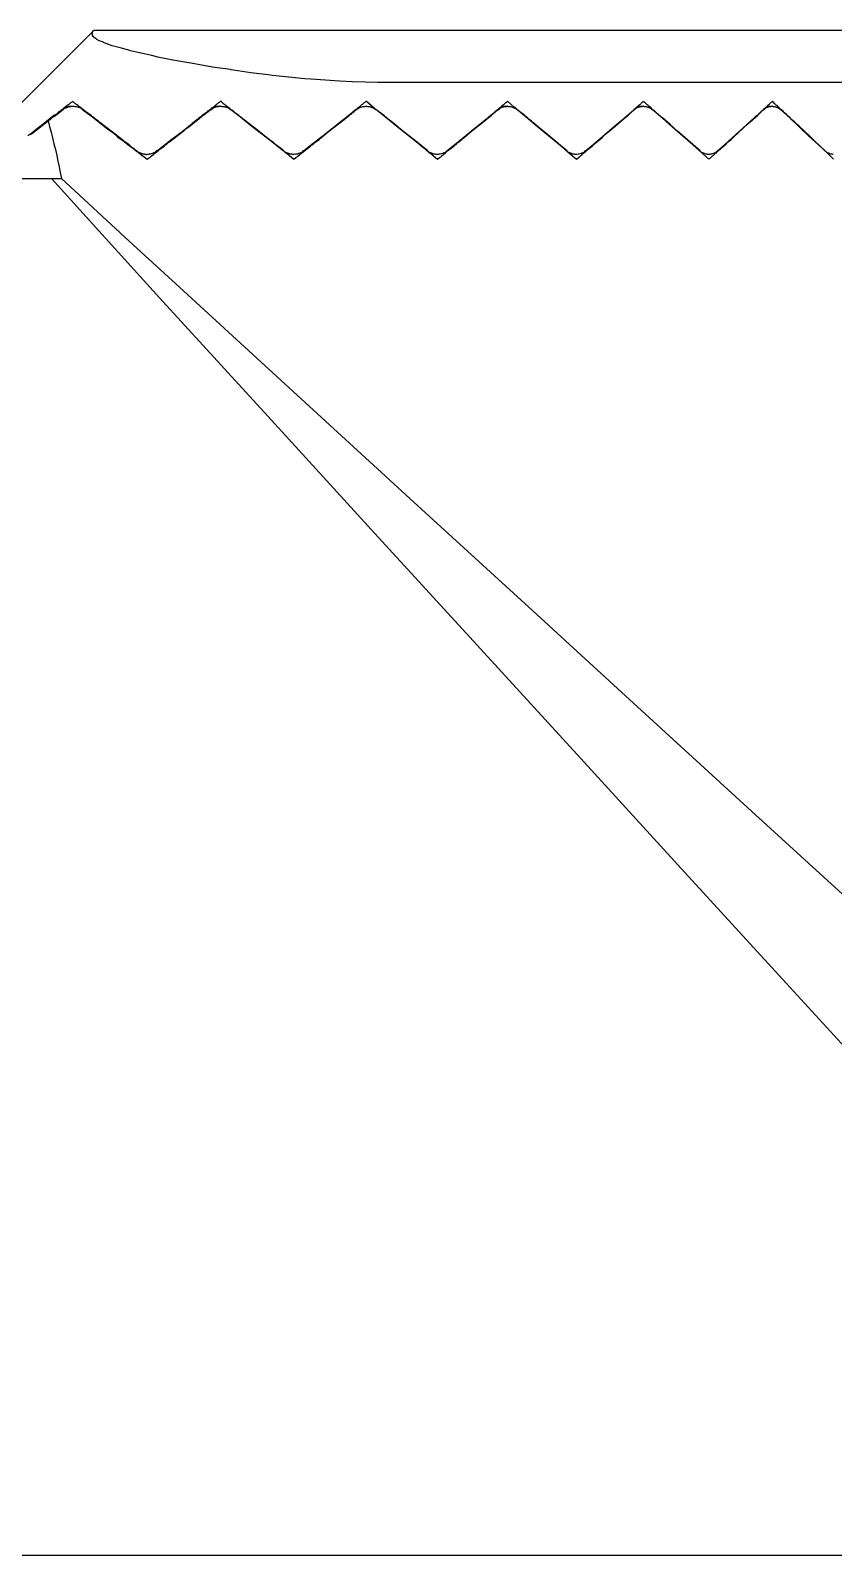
# Model space of a CAD drawing. Header units: millimetres. Extents: x -495897 to 1376592, y -28539 to 470976.
# Drawn here: x 205073 to 205719, y 218512 to 219738 of the extents above; entities that cross this region are included whole.
import ezdxf

# ---------------------------------------------------------------- set-up
doc = ezdxf.new("R2010")
doc.units = ezdxf.units.MM

msp = doc.modelspace()

# ---------------------------------------------------------------- linework, layer by layer
at = {"color": 0}
for p, q in [((205123.508, 219738.353), (205031.728, 219646.703)), ((205122.208, 219736.013), (205122.468, 219736.793)), ((205122.208, 219735.623), (205122.208, 219736.013)), ((205122.468, 219734.973), (205122.208, 219735.623)), ((205122.468, 219736.793), (205122.728, 219737.573)), ((205122.598, 219734.323), (205122.468, 219734.973)), ((205123.118, 219733.543), (205122.598, 219734.323)), ((205122.728, 219737.573), (205123.248, 219738.223)), ((205123.248, 219738.223), (205123.508, 219738.353)), ((206195.228, 219738.353), (205123.508, 219738.353)), ((205123.248, 219733.413), (205123.118, 219733.543)), ((205124.158, 219732.503), (205123.248, 219733.413)), ((205124.808, 219732.113), (205124.158, 219732.503)), ((205126.108, 219731.073), (205124.808, 219732.113)), ((205127.928, 219730.163), (205126.108, 219731.073)), ((205130.528, 219729.123), (205127.928, 219730.163)), ((205127.928, 219730.163), (205127.928, 219730.163)), ((205131.308, 219728.733), (205130.528, 219729.123)), ((205134.688, 219727.303), (205131.308, 219728.733)), ((205134.948, 219727.303), (205134.688, 219727.303)), ((205138.458, 219726.003), (205134.948, 219727.303)), ((205143.788, 219724.573), (205138.458, 219726.003)), ((205145.868, 219724.053), (205143.788, 219724.573)), ((205152.628, 219722.233), (205145.868, 219724.053)), ((205153.018, 219722.103), (205152.628, 219722.233)), ((205160.428, 219720.283), (205153.018, 219722.103)), ((205170.178, 219718.203), (205160.428, 219720.283)), ((205175.118, 219717.033), (205170.178, 219718.203)), ((205187.208, 219714.563), (205175.118, 219717.033)), ((205200.078, 219712.223), (205187.208, 219714.563)), ((205204.628, 219711.573), (205200.078, 219712.223)), ((205219.188, 219708.973), (205204.628, 219711.573)), ((205233.618, 219706.893), (205219.188, 219708.973)), ((205234.138, 219706.763), (205233.618, 219706.893)), ((205235.828, 219706.373), (205234.138, 219706.763)), ((205249.998, 219704.423), (205235.828, 219706.373)), ((205263.778, 219702.733), (205249.998, 219704.423)), ((205267.288, 219702.213), (205263.778, 219702.733)), ((205280.418, 219700.783), (205267.288, 219702.213)), ((205293.288, 219699.483), (205280.418, 219700.783)), ((205298.098, 219699.223), (205293.288, 219699.483)), ((205309.928, 219698.313), (205298.098, 219699.223)), ((205321.108, 219697.533), (205309.928, 219698.313)), ((205331.638, 219697.013), (205321.108, 219697.533)), ((205342.038, 219696.883), (205331.638, 219697.013)), ((205351.918, 219696.623), (205342.038, 219696.883)), ((206195.228, 219696.623), (205351.918, 219696.623)), ((205092.828, 219670.103), (205096.728, 219673.223)), ((205095.558, 219672.833), (205094.648, 219672.183)), ((205096.598, 219673.483), (205095.558, 219672.833)), ((205097.508, 219674.523), (205096.598, 219673.483)), ((205096.728, 219673.223), (205098.678, 219674.653)), ((205098.548, 219675.173), (205097.508, 219674.523)), ((205099.458, 219675.823), (205098.548, 219675.173)), ((205098.678, 219674.653), (205099.328, 219675.173)), ((205099.328, 219675.173), (205099.848, 219675.563)), ((205100.498, 219676.603), (205099.458, 219675.823)), ((205099.848, 219675.563), (205100.498, 219675.823)), ((205101.668, 219677.513), (205100.498, 219676.603)), ((205100.498, 219675.823), (205101.278, 219676.213)), ((205101.408, 219676.993), (205100.758, 219676.993)), ((205101.278, 219676.213), (205101.798, 219676.473)), ((205102.838, 219677.123), (205101.408, 219676.993)), ((205101.928, 219677.903), (205101.668, 219677.513)), ((205101.798, 219676.473), (205102.448, 219676.733)), ((205102.448, 219678.163), (205101.928, 219677.903)), ((205103.098, 219678.553), (205102.448, 219678.163)), ((205102.448, 219676.733), (205103.228, 219676.993)), ((205104.528, 219677.253), (205102.838, 219677.123)), ((205103.618, 219678.943), (205103.098, 219678.553)), ((205103.228, 219676.993), (205103.878, 219677.123)), ((205104.138, 219679.463), (205103.618, 219678.943)), ((205103.878, 219677.123), (205104.658, 219677.253)), ((205104.528, 219679.853), (205104.138, 219679.463)), ((205105.048, 219680.243), (205104.528, 219679.853)), ((205105.438, 219677.253), (205104.528, 219677.253)), ((205104.658, 219677.253), (205105.438, 219677.253)), ((205105.568, 219680.503), (205105.048, 219680.243)), ((205105.438, 219677.253), (205105.958, 219677.513)), ((205106.088, 219680.893), (205105.568, 219680.503)), ((205105.958, 219677.513), (205107.648, 219677.513)), ((205106.478, 219681.283), (205106.088, 219680.893)), ((205107.648, 219680.373), (205106.478, 219681.413)), ((205107.648, 219680.373), (205106.478, 219681.413)), ((205108.038, 219679.983), (205107.648, 219680.373)), ((205107.648, 219677.513), (205108.298, 219677.253)), ((205108.558, 219679.593), (205108.038, 219679.983)), ((205108.298, 219677.253), (205108.818, 219677.253)), ((205109.208, 219679.463), (205108.558, 219679.593)), ((205108.818, 219677.253), (205109.338, 219677.123)), ((205109.468, 219678.943), (205109.208, 219679.463)), ((205109.338, 219677.123), (205109.858, 219677.123)), ((205109.988, 219678.553), (205109.468, 219678.943)), ((205109.858, 219677.123), (205110.378, 219676.993)), ((205110.378, 219678.423), (205109.988, 219678.553)), ((205110.898, 219677.903), (205110.378, 219678.423)), ((205110.378, 219676.993), (205110.898, 219676.733)), ((205111.288, 219677.643), (205110.898, 219677.903)), ((205111.808, 219677.123), (205111.288, 219677.643)), ((205112.198, 219676.733), (205111.808, 219677.123)), ((205112.848, 219676.473), (205112.198, 219676.993)), ((205113.368, 219676.083), (205112.848, 219676.473)), ((205114.018, 219675.563), (205113.368, 219676.083)), ((205114.538, 219675.173), (205114.018, 219675.563)), ((205115.188, 219674.653), (205114.538, 219675.173)), ((205114.668, 219674.653), (205118.828, 219671.533)), ((205115.708, 219674.263), (205115.188, 219674.653)), ((205116.358, 219673.743), (205115.708, 219674.263)), ((205116.878, 219673.353), (205116.358, 219673.743)), ((205117.398, 219672.833), (205116.878, 219673.353)), ((205117.918, 219672.443), (205117.398, 219672.833)), ((205214.638, 219672.833), (205214.118, 219672.443)), ((205215.158, 219673.353), (205214.638, 219672.833)), ((205214.768, 219672.443), (205215.418, 219672.963)), ((205215.938, 219673.743), (205215.158, 219673.353)), ((205215.418, 219672.963), (205216.068, 219673.353)), ((205216.458, 219674.263), (205215.938, 219673.743)), ((205216.068, 219673.353), (205216.588, 219673.873)), ((205216.978, 219674.653), (205216.458, 219674.263)), ((205216.588, 219673.873), (205217.108, 219674.263)), ((205217.498, 219674.913), (205216.978, 219674.653)), ((205217.758, 219674.653), (205216.978, 219674.653)), ((205217.108, 219674.263), (205217.758, 219674.783)), ((205218.018, 219675.563), (205217.498, 219674.913)), ((205217.758, 219674.653), (205218.408, 219675.173)), ((205218.538, 219676.083), (205218.018, 219675.563)), ((205218.408, 219675.173), (205218.928, 219675.693)), ((205219.318, 219676.473), (205218.538, 219676.083)), ((205218.928, 219675.693), (205219.838, 219676.083)), ((205219.838, 219676.733), (205219.318, 219676.473)), ((205220.358, 219677.253), (205219.838, 219676.733)), ((205219.838, 219676.083), (205220.488, 219676.473)), ((205220.878, 219677.643), (205220.358, 219677.253)), ((205225.168, 219677.513), (205220.358, 219677.253)), ((205220.488, 219676.473), (205221.268, 219676.603)), ((205221.528, 219678.033), (205220.878, 219677.643)), ((205221.268, 219676.603), (205222.048, 219676.993)), ((205221.788, 219678.423), (205221.528, 219678.033)), ((205222.308, 219678.943), (205221.788, 219678.423)), ((205222.048, 219676.993), (205222.698, 219677.123)), ((205222.828, 219679.333), (205222.308, 219678.943)), ((205222.698, 219677.123), (205223.608, 219677.253)), ((205223.478, 219679.593), (205222.828, 219679.333)), ((205223.998, 219680.243), (205223.478, 219679.593)), ((205223.608, 219677.253), (205224.258, 219677.253)), ((205224.518, 219680.503), (205223.998, 219680.243)), ((205224.258, 219677.253), (205225.168, 219677.513)), ((205225.038, 219680.893), (205224.518, 219680.503)), ((205225.558, 219681.283), (205225.038, 219680.893)), ((205225.168, 219677.513), (205226.078, 219677.513)), ((205227.248, 219679.983), (205225.558, 219681.413)), ((205227.248, 219679.983), (205225.558, 219681.413)), ((205226.078, 219677.513), (205226.598, 219677.253)), ((205226.598, 219677.253), (205227.248, 219677.253)), ((205227.508, 219679.593), (205227.248, 219679.983)), ((205227.248, 219677.253), (205227.508, 219677.253)), ((205227.898, 219679.463), (205227.508, 219679.593)), ((205227.508, 219677.253), (205228.028, 219677.123)), ((205228.418, 219679.073), (205227.898, 219679.463)), ((205228.028, 219677.123), (205228.418, 219677.123)), ((205228.808, 219678.683), (205228.418, 219679.073)), ((205228.418, 219677.123), (205228.938, 219676.993)), ((205229.198, 219678.423), (205228.808, 219678.683)), ((205228.938, 219676.993), (205229.328, 219676.993)), ((205229.588, 219678.033), (205229.198, 219678.423)), ((205229.328, 219676.993), (205229.848, 219676.733)), ((205229.978, 219677.903), (205229.588, 219678.033)), ((205230.368, 219677.513), (205229.978, 219677.903)), ((205230.758, 219677.123), (205230.368, 219677.513)), ((205231.148, 219676.733), (205230.758, 219677.123)), ((205231.928, 219676.473), (205231.148, 219676.993)), ((205232.318, 219676.083), (205231.928, 219676.473)), ((205232.968, 219675.563), (205232.318, 219676.083)), ((205233.488, 219675.173), (205232.968, 219675.563)), ((205234.008, 219674.653), (205233.488, 219675.173)), ((205234.528, 219674.263), (205234.008, 219674.653)), ((205235.308, 219673.743), (205234.528, 219674.263)), ((205235.828, 219673.353), (205235.308, 219673.743)), ((205236.348, 219672.833), (205235.828, 219673.353)), ((205236.868, 219672.443), (205236.348, 219672.833)), ((205332.028, 219672.833), (205331.378, 219672.443)), ((205332.548, 219673.353), (205332.028, 219672.833)), ((205332.028, 219672.443), (205332.678, 219672.963)), ((205333.068, 219673.743), (205332.548, 219673.353)), ((205332.678, 219672.963), (205333.198, 219673.353)), ((205333.588, 219674.263), (205333.068, 219673.743)), ((205333.198, 219673.353), (205333.718, 219673.873)), ((205334.108, 219674.653), (205333.588, 219674.263)), ((205333.718, 219673.873), (205334.368, 219674.263)), ((205334.758, 219674.913), (205334.108, 219674.653)), ((205334.368, 219674.263), (205334.888, 219674.783)), ((205334.888, 219674.653), (205334.368, 219674.653)), ((205335.408, 219675.563), (205334.758, 219674.913)), ((205334.888, 219674.653), (205335.408, 219675.173)), ((205335.928, 219676.083), (205335.408, 219675.563)), ((205335.408, 219675.173), (205336.058, 219675.693)), ((205336.448, 219676.473), (205335.928, 219676.083)), ((205336.058, 219675.693), (205336.838, 219676.083)), ((205336.968, 219676.733), (205336.448, 219676.473)), ((205336.838, 219676.083), (205337.488, 219676.473)), ((205337.488, 219677.253), (205336.968, 219676.733)), ((205338.138, 219677.643), (205337.488, 219677.253)), ((205337.488, 219676.473), (205338.398, 219676.603)), ((205338.658, 219678.163), (205338.138, 219677.643)), ((205338.398, 219676.603), (205339.178, 219676.993)), ((205338.918, 219678.553), (205338.658, 219678.163)), ((205339.568, 219678.943), (205338.918, 219678.553)), ((205339.178, 219676.993), (205340.088, 219677.123)), ((205340.088, 219679.333), (205339.568, 219678.943)), ((205340.608, 219679.853), (205340.088, 219679.333)), ((205340.088, 219677.123), (205340.738, 219677.253)), ((205341.128, 219680.243), (205340.608, 219679.853)), ((205340.738, 219677.253), (205341.518, 219677.253)), ((205341.518, 219680.503), (205341.128, 219680.243)), ((205342.038, 219680.893), (205341.518, 219680.503)), ((205341.518, 219677.253), (205342.428, 219677.513)), ((205342.558, 219681.283), (205342.038, 219680.893)), ((205342.428, 219677.513), (205343.208, 219677.513)), ((205348.148, 219676.733), (205342.558, 219681.413)), ((205343.208, 219677.513), (205343.598, 219677.253)), ((205343.598, 219677.253), (205344.248, 219677.253)), ((205344.248, 219677.253), (205344.508, 219677.253)), ((205348.148, 219676.733), (205344.378, 219679.853)), ((205344.508, 219677.253), (205345.028, 219677.123)), ((205345.028, 219677.123), (205345.418, 219677.123)), ((205345.418, 219677.123), (205345.938, 219676.993)), ((205345.938, 219676.993), (205346.328, 219676.993)), ((205346.328, 219676.993), (205346.718, 219676.733)), ((205346.718, 219676.733), (205346.978, 219676.603)), ((205346.978, 219676.603), (205347.628, 219676.473)), ((205347.628, 219676.473), (205347.888, 219676.213)), ((205347.888, 219676.213), (205348.278, 219676.083)), ((205348.668, 219676.473), (205348.148, 219676.993)), ((205348.278, 219676.083), (205348.668, 219675.823)), ((205349.188, 219676.083), (205348.668, 219676.473)), ((205348.668, 219675.823), (205349.058, 219675.693)), ((205349.058, 219675.693), (205349.318, 219675.563)), ((205349.708, 219675.563), (205349.188, 219676.083)), ((205349.318, 219675.563), (205349.708, 219675.173)), ((205350.228, 219675.173), (205349.708, 219675.563)), ((205349.708, 219675.173), (205350.098, 219674.913)), ((205350.098, 219674.913), (205350.488, 219674.783)), ((205350.748, 219674.653), (205350.228, 219675.173)), ((205351.528, 219674.263), (205350.748, 219674.653)), ((205352.048, 219673.743), (205351.528, 219674.263)), ((205352.568, 219673.353), (205352.048, 219673.743)), ((205353.088, 219672.833), (205352.568, 219673.353)), ((205353.738, 219672.443), (205353.088, 219672.833)), ((205446.038, 219672.833), (205445.648, 219672.443)), ((205446.688, 219673.353), (205446.038, 219672.833)), ((205446.038, 219672.443), (205446.688, 219672.963)), ((205447.208, 219673.743), (205446.688, 219673.353)), ((205446.688, 219672.963), (205447.208, 219673.353)), ((205447.728, 219674.263), (205447.208, 219673.743)), ((205447.208, 219673.353), (205447.728, 219673.873)), ((205448.248, 219674.653), (205447.728, 219674.263)), ((205447.728, 219673.873), (205448.248, 219674.263)), ((205448.768, 219674.913), (205448.248, 219674.653)), ((205448.248, 219674.263), (205448.768, 219674.783)), ((205448.768, 219674.653), (205448.248, 219674.653)), ((205449.288, 219675.563), (205448.768, 219674.913)), ((205448.768, 219674.653), (205449.548, 219675.173)), ((205449.808, 219676.083), (205449.288, 219675.563)), ((205449.548, 219675.173), (205450.068, 219675.693)), ((205450.458, 219676.473), (205449.808, 219676.083)), ((205450.068, 219675.693), (205450.718, 219676.083)), ((205450.978, 219676.733), (205450.458, 219676.473)), ((205450.718, 219676.083), (205451.498, 219676.473)), ((205451.628, 219677.253), (205450.978, 219676.993)), ((205452.018, 219677.903), (205451.498, 219677.253)), ((205451.498, 219676.473), (205452.148, 219676.603)), ((205456.178, 219677.513), (205451.628, 219677.253)), ((205452.538, 219678.163), (205452.018, 219677.903)), ((205452.148, 219676.603), (205453.058, 219676.993)), ((205453.058, 219678.553), (205452.538, 219678.163)), ((205453.448, 219678.943), (205453.058, 219678.553)), ((205453.058, 219676.993), (205453.838, 219677.123)), ((205453.968, 219679.333), (205453.448, 219678.943)), ((205453.838, 219677.123), (205454.748, 219677.253)), ((205454.488, 219679.853), (205453.968, 219679.333)), ((205454.878, 219680.243), (205454.488, 219679.853)), ((205454.748, 219677.253), (205455.398, 219677.253)), ((205455.398, 219680.503), (205454.878, 219680.243)), ((205455.788, 219680.893), (205455.398, 219680.503)), ((205455.398, 219677.253), (205456.178, 219677.513)), ((205456.308, 219681.283), (205455.788, 219680.893)), ((205456.178, 219677.513), (205456.698, 219677.513)), ((205461.638, 219676.733), (205456.308, 219681.413)), ((205456.698, 219677.513), (205457.218, 219677.253)), ((205457.218, 219677.253), (205457.738, 219677.253)), ((205457.738, 219677.253), (205458.518, 219677.253)), ((205458.518, 219677.253), (205459.038, 219677.123)), ((205459.038, 219677.123), (205459.558, 219676.993)), ((205459.558, 219676.993), (205459.948, 219676.733)), ((205459.948, 219676.733), (205460.598, 219676.603)), ((205460.598, 219676.603), (205460.988, 219676.473)), ((205460.988, 219676.473), (205461.508, 219676.213)), ((205462.288, 219676.473), (205461.638, 219676.993)), ((205462.808, 219676.083), (205462.288, 219676.473)), ((205463.328, 219675.563), (205462.808, 219676.083)), ((205463.848, 219675.173), (205463.328, 219675.563)), ((205464.368, 219674.653), (205463.848, 219675.173)), ((205464.888, 219674.263), (205464.368, 219674.653)), ((205465.408, 219673.743), (205464.888, 219674.263)), ((205466.058, 219673.353), (205465.408, 219673.743)), ((205466.578, 219672.833), (205466.058, 219673.353)), ((205467.098, 219672.443), (205466.578, 219672.833)), ((205555.888, 219672.443), (205556.278, 219672.963)), ((205556.278, 219672.963), (205556.798, 219673.353)), ((205556.798, 219673.353), (205557.318, 219673.873)), ((205557.318, 219673.873), (205557.838, 219674.263)), ((205561.088, 219677.253), (205557.838, 219674.653)), ((205557.838, 219674.263), (205558.488, 219674.783)), ((205558.488, 219674.653), (205559.008, 219675.173)), ((205559.008, 219675.173), (205559.658, 219675.693)), ((205559.658, 219675.693), (205560.178, 219676.083)), ((205560.178, 219676.083), (205560.958, 219676.473)), ((205560.958, 219676.473), (205561.608, 219676.603)), ((205561.608, 219677.903), (205561.088, 219677.253)), ((205565.378, 219677.513), (205561.088, 219677.253)), ((205561.998, 219678.163), (205561.608, 219677.903)), ((205561.608, 219676.603), (205562.388, 219676.993)), ((205562.388, 219678.553), (205561.998, 219678.163)), ((205562.908, 219678.943), (205562.388, 219678.553)), ((205562.388, 219676.993), (205563.038, 219677.123)), ((205563.428, 219679.333), (205562.908, 219678.943)), ((205563.038, 219677.123), (205563.948, 219677.253)), ((205563.818, 219679.853), (205563.428, 219679.333)), ((205564.338, 219680.243), (205563.818, 219679.853)), ((205563.948, 219677.253), (205564.728, 219677.253)), ((205564.728, 219680.503), (205564.338, 219680.243)), ((205565.118, 219680.893), (205564.728, 219680.503)), ((205564.728, 219677.253), (205565.378, 219677.513)), ((205565.638, 219681.283), (205565.118, 219680.893)), ((205565.378, 219677.513), (205566.028, 219677.513)), ((205566.288, 219680.633), (205565.638, 219681.283)), ((205566.028, 219677.513), (205566.418, 219677.253)), ((205567.198, 219679.983), (205566.288, 219680.633)), ((205566.418, 219677.253), (205567.068, 219677.253)), ((205567.068, 219677.253), (205567.588, 219677.253)), ((205567.978, 219679.333), (205567.198, 219679.983)), ((205567.588, 219677.253), (205568.108, 219677.123)), ((205568.628, 219678.553), (205567.978, 219679.333)), ((205568.108, 219677.123), (205568.628, 219676.993)), ((205569.538, 219678.033), (205568.628, 219678.553)), ((205568.628, 219676.993), (205569.148, 219676.733)), ((205569.148, 219676.733), (205569.538, 219676.603)), ((205570.188, 219677.253), (205569.538, 219678.033)), ((205569.538, 219676.603), (205570.058, 219676.473)), ((205570.058, 219676.473), (205570.578, 219676.213)), ((205570.968, 219676.603), (205570.188, 219677.253)), ((205571.748, 219676.083), (205570.968, 219676.603)), ((205572.528, 219675.303), (205571.748, 219676.083)), ((205573.308, 219674.653), (205572.528, 219675.303)), ((205573.958, 219674.133), (205573.308, 219674.653)), ((205574.868, 219673.353), (205573.958, 219674.133)), ((205575.648, 219672.573), (205574.868, 219673.353)), ((205660.018, 219672.443), (205660.408, 219672.963)), ((205660.408, 219672.963), (205660.928, 219673.353)), ((205660.928, 219673.353), (205661.448, 219673.873)), ((205661.448, 219673.873), (205661.968, 219674.263)), ((205665.088, 219677.253), (205661.968, 219674.653)), ((205661.968, 219674.263), (205662.358, 219674.783)), ((205662.358, 219674.653), (205662.748, 219674.913)), ((205662.748, 219674.913), (205663.398, 219675.303)), ((205663.398, 219675.303), (205663.918, 219675.823)), ((205663.918, 219675.823), (205664.178, 219676.083)), ((205664.178, 219676.083), (205664.828, 219676.473)), ((205664.828, 219676.473), (205665.608, 219676.603)), ((205665.348, 219677.903), (205665.088, 219677.253)), ((205669.118, 219677.513), (205665.088, 219677.253)), ((205665.868, 219678.163), (205665.348, 219677.903)), ((205665.608, 219676.603), (205666.128, 219676.993)), ((205666.258, 219678.553), (205665.868, 219678.163)), ((205666.128, 219676.993), (205667.038, 219677.123)), ((205666.778, 219678.943), (205666.258, 219678.553)), ((205667.168, 219679.463), (205666.778, 219678.943)), ((205667.038, 219677.123), (205667.558, 219677.253)), ((205667.558, 219679.853), (205667.168, 219679.463)), ((205667.818, 219680.243), (205667.558, 219679.853)), ((205667.558, 219677.253), (205668.208, 219677.253)), ((205668.468, 219680.503), (205667.818, 219680.243)), ((205668.208, 219677.253), (205669.118, 219677.513)), ((205668.858, 219680.893), (205668.468, 219680.503)), ((205669.378, 219681.283), (205668.858, 219680.893)), ((205669.118, 219677.513), (205669.508, 219677.513)), ((205671.198, 219679.593), (205669.378, 219681.413)), ((205669.508, 219677.513), (205670.028, 219677.253)), ((205670.028, 219677.253), (205670.548, 219677.253)), ((205670.548, 219677.253), (205671.198, 219677.253)), ((205671.588, 219679.073), (205671.198, 219679.593)), ((205671.198, 219677.253), (205671.458, 219677.123)), ((205671.458, 219677.123), (205671.978, 219676.993)), ((205671.978, 219678.683), (205671.588, 219679.073)), ((205672.498, 219678.163), (205671.978, 219678.683)), ((205671.978, 219676.993), (205672.498, 219676.733)), ((205673.148, 219677.903), (205672.498, 219678.163)), ((205672.498, 219676.733), (205672.888, 219676.603)), ((205672.888, 219676.603), (205673.408, 219676.473)), ((205673.668, 219677.253), (205673.148, 219677.903)), ((205673.408, 219676.473), (205673.798, 219676.213)), ((205674.188, 219676.733), (205673.668, 219677.253)), ((205673.798, 219676.213), (205673.928, 219676.083)), ((205673.928, 219676.083), (205674.318, 219675.823)), ((205674.708, 219676.473), (205674.188, 219676.733)), ((205674.318, 219675.823), (205674.578, 219675.823)), ((205674.578, 219675.823), (205674.708, 219675.693)), ((205675.098, 219675.823), (205674.708, 219676.473)), ((205674.708, 219675.693), (205674.838, 219675.563)), ((205674.838, 219675.563), (205675.098, 219675.303)), ((205675.618, 219675.303), (205675.098, 219675.823)), ((205675.098, 219675.303), (205675.228, 219675.173)), ((205675.228, 219675.173), (205675.618, 219674.913)), ((205676.138, 219674.913), (205675.618, 219675.303)), ((205675.618, 219674.913), (205675.748, 219674.783)), ((205675.748, 219674.783), (205676.008, 219674.653)), ((205073.458, 219655.283), (205086.848, 219665.683)), ((205079.568, 219660.483), (205076.578, 219658.143)), ((205082.688, 219662.823), (205079.568, 219660.483)), ((205085.548, 219665.163), (205082.688, 219662.823)), ((205088.538, 219667.503), (205085.548, 219665.163)), ((205086.848, 219665.683), (205087.498, 219666.073)), ((205086.848, 219665.683), (205088.018, 219661.003)), ((205087.498, 219666.073), (205088.018, 219666.593)), ((205088.018, 219666.593), (205088.668, 219666.853)), ((205088.018, 219661.003), (205089.188, 219656.583)), ((205091.528, 219669.843), (205088.538, 219667.503)), ((205088.668, 219666.853), (205089.188, 219667.503)), ((205089.188, 219667.503), (205089.838, 219668.023)), ((205089.838, 219668.023), (205090.488, 219668.413)), ((205090.488, 219668.413), (205091.008, 219668.803)), ((205091.008, 219668.803), (205091.528, 219669.193)), ((205092.438, 219670.493), (205091.528, 219669.843)), ((205091.528, 219669.193), (205092.178, 219669.583)), ((205092.178, 219669.583), (205092.828, 219670.103)), ((205093.608, 219671.143), (205092.438, 219670.493)), ((205094.648, 219672.183), (205093.608, 219671.143)), ((205119.088, 219671.533), (205118.048, 219672.443)), ((205118.828, 219671.533), (205122.728, 219668.543)), ((205120.388, 219670.753), (205119.088, 219671.533)), ((205121.428, 219669.843), (205120.388, 219670.753)), ((205122.598, 219668.803), (205121.428, 219669.843)), ((205123.768, 219668.023), (205122.598, 219668.803)), ((205122.728, 219668.543), (205126.888, 219665.423)), ((205124.938, 219667.113), (205123.768, 219668.023)), ((205126.108, 219666.203), (205124.938, 219667.113)), ((205127.278, 219665.293), (205126.108, 219666.203)), ((205126.888, 219665.423), (205130.788, 219662.303)), ((205128.318, 219664.383), (205127.278, 219665.293)), ((205129.618, 219663.473), (205128.318, 219664.383)), ((205131.958, 219661.653), (205129.618, 219663.473)), ((205130.788, 219662.303), (205134.688, 219659.183)), ((205134.038, 219659.963), (205131.958, 219661.653)), ((205197.738, 219659.183), (205199.428, 219660.483)), ((205199.428, 219660.483), (205201.248, 219661.913)), ((205201.248, 219661.913), (205202.808, 219663.083)), ((205202.808, 219663.083), (205204.628, 219664.643)), ((205203.848, 219664.383), (205202.808, 219663.473)), ((205205.018, 219665.293), (205203.848, 219664.383)), ((205204.628, 219664.643), (205206.448, 219665.813)), ((205206.188, 219666.203), (205205.018, 219665.293)), ((205207.358, 219667.113), (205206.188, 219666.203)), ((205206.448, 219665.813), (205206.968, 219666.333)), ((205206.968, 219666.333), (205207.488, 219666.723)), ((205208.398, 219668.023), (205207.358, 219667.113)), ((205207.488, 219666.723), (205208.008, 219667.113)), ((205208.008, 219667.113), (205208.528, 219667.633)), ((205209.698, 219668.803), (205208.398, 219668.023)), ((205208.528, 219667.633), (205209.048, 219668.023)), ((205209.048, 219668.023), (205209.698, 219668.543)), ((205210.738, 219669.843), (205209.698, 219668.803)), ((205209.698, 219668.543), (205210.348, 219668.803)), ((205210.348, 219668.803), (205210.868, 219669.453)), ((205211.778, 219670.753), (205210.738, 219669.843)), ((205210.868, 219669.453), (205211.388, 219669.843)), ((205211.388, 219669.843), (205212.038, 219670.363)), ((205213.078, 219671.533), (205211.778, 219670.753)), ((205212.038, 219670.363), (205212.558, 219670.753)), ((205212.558, 219670.753), (205213.208, 219671.143)), ((205214.118, 219672.443), (205213.078, 219671.533)), ((205213.208, 219671.143), (205213.728, 219671.533)), ((205213.728, 219671.533), (205214.248, 219672.183)), ((205214.248, 219672.183), (205214.768, 219672.443)), ((205237.908, 219671.533), (205236.868, 219672.443)), ((205239.208, 219670.753), (205237.908, 219671.533)), ((205240.248, 219669.843), (205239.208, 219670.753)), ((205241.418, 219668.803), (205240.248, 219669.843)), ((205242.588, 219668.023), (205241.418, 219668.803)), ((205243.628, 219667.113), (205242.588, 219668.023)), ((205244.798, 219666.203), (205243.628, 219667.113)), ((205245.968, 219665.293), (205244.798, 219666.203)), ((205247.138, 219664.383), (205245.968, 219665.293)), ((205248.178, 219663.473), (205247.138, 219664.383)), ((205251.038, 219661.393), (205248.308, 219663.473)), ((205253.898, 219659.183), (205251.038, 219661.393)), ((205329.298, 219670.363), (205329.818, 219670.753)), ((205329.818, 219670.753), (205330.338, 219671.143)), ((205330.338, 219671.143), (205330.988, 219671.533)), ((205330.988, 219671.533), (205331.378, 219672.183)), ((205331.378, 219672.183), (205332.028, 219672.443)), ((205354.778, 219671.533), (205353.738, 219672.443)), ((205355.818, 219670.753), (205354.778, 219671.533)), ((205357.118, 219669.843), (205355.818, 219670.753)), ((205358.028, 219668.803), (205357.118, 219669.843)), ((205359.198, 219668.023), (205358.028, 219668.803)), ((205360.238, 219667.113), (205359.198, 219668.023)), ((205361.408, 219666.203), (205360.238, 219667.113)), ((205362.448, 219665.293), (205361.408, 219666.203)), ((205363.748, 219664.383), (205362.448, 219665.293)), ((205364.788, 219663.473), (205363.748, 219664.383)), ((205443.438, 219670.363), (205443.958, 219670.753)), ((205443.958, 219670.753), (205444.478, 219671.143)), ((205444.478, 219671.143), (205444.998, 219671.533)), ((205444.998, 219671.533), (205445.648, 219672.183)), ((205445.648, 219672.183), (205446.038, 219672.443)), ((205468.138, 219671.533), (205467.098, 219672.443)), ((205469.178, 219670.753), (205468.138, 219671.533)), ((205470.348, 219669.843), (205469.178, 219670.753)), ((205471.388, 219668.803), (205470.348, 219669.843)), ((205472.428, 219668.023), (205471.388, 219668.803)), ((205473.468, 219667.113), (205472.428, 219668.023)), ((205474.508, 219666.203), (205473.468, 219667.113)), ((205475.678, 219665.293), (205474.508, 219666.203)), ((205476.718, 219664.383), (205475.678, 219665.293)), ((205477.888, 219663.473), (205476.718, 219664.383)), ((205553.288, 219670.363), (205553.808, 219670.753)), ((205553.808, 219670.753), (205554.328, 219671.143)), ((205554.328, 219671.143), (205554.848, 219671.533)), ((205554.848, 219671.533), (205555.368, 219672.183)), ((205555.368, 219672.183), (205555.888, 219672.443)), ((205576.298, 219671.923), (205575.648, 219672.573)), ((205577.078, 219671.403), (205576.298, 219671.923)), ((205577.728, 219670.753), (205577.078, 219671.403)), ((205578.638, 219669.973), (205577.728, 219670.753)), ((205579.418, 219669.193), (205578.638, 219669.973)), ((205580.068, 219668.673), (205579.418, 219669.193)), ((205580.978, 219668.023), (205580.068, 219668.673)), ((205657.548, 219670.363), (205658.068, 219670.753)), ((205658.068, 219670.753), (205658.588, 219671.143)), ((205658.588, 219671.143), (205659.108, 219671.533)), ((205659.108, 219671.533), (205659.498, 219672.183)), ((205659.498, 219672.183), (205660.018, 219672.443)), ((205073.718, 219655.803), (205070.598, 219653.593)), ((205072.418, 219654.373), (205073.458, 219655.413)), ((205076.578, 219658.143), (205073.718, 219655.803)), ((205089.188, 219656.583), (205090.488, 219651.903)), ((205090.488, 219651.903), (205091.528, 219647.223)), ((205136.378, 219658.143), (205134.038, 219659.963)), ((205134.688, 219659.183), (205138.848, 219656.193)), ((205138.718, 219656.583), (205136.378, 219658.143)), ((205141.058, 219654.763), (205138.718, 219656.583)), ((205138.848, 219656.193), (205142.748, 219652.943)), ((205143.398, 219652.943), (205141.058, 219654.763)), ((205142.748, 219652.943), (205146.908, 219649.823)), ((205145.478, 219651.123), (205143.398, 219652.943)), ((205147.818, 219649.433), (205145.478, 219651.123)), ((205146.908, 219649.823), (205150.938, 219646.703)), ((205150.158, 219647.613), (205147.818, 219649.433)), ((205182.398, 219647.223), (205183.438, 219648.133)), ((205183.438, 219648.133), (205184.608, 219649.043)), ((205184.608, 219649.043), (205185.778, 219649.823)), ((205185.778, 219649.823), (205186.948, 219650.733)), ((205186.948, 219650.733), (205188.118, 219651.643)), ((205188.118, 219651.643), (205189.288, 219652.553)), ((205189.288, 219652.553), (205190.978, 219653.853)), ((205190.978, 219653.853), (205192.668, 219655.283)), ((205192.668, 219655.283), (205194.358, 219656.583)), ((205194.358, 219656.583), (205196.048, 219657.753)), ((205196.048, 219657.753), (205197.738, 219659.183)), ((205256.758, 219656.843), (205253.898, 219659.183)), ((205259.618, 219654.763), (205256.758, 219656.843)), ((205262.348, 219652.423), (205259.618, 219654.763)), ((205265.208, 219650.213), (205262.348, 219652.423)), ((205268.068, 219648.133), (205265.208, 219650.213)), ((205270.928, 219645.793), (205268.068, 219648.133)), ((205300.308, 219647.223), (205301.348, 219648.133)), ((205301.348, 219648.133), (205302.518, 219649.043)), ((205302.518, 219649.043), (205303.688, 219649.823)), ((205303.688, 219649.823), (205304.728, 219650.733)), ((205304.728, 219650.733), (205305.898, 219651.643)), ((205305.898, 219651.643), (205306.938, 219652.553)), ((205415.358, 219647.223), (205416.398, 219648.133)), ((205416.398, 219648.133), (205417.438, 219649.043)), ((205417.438, 219649.043), (205418.478, 219649.823)), ((205418.478, 219649.823), (205419.648, 219650.733)), ((205419.648, 219650.733), (205420.688, 219651.643)), ((205420.688, 219651.643), (205421.728, 219652.553)), ((205091.528, 219647.223), (205092.698, 219642.543)), ((205092.698, 219642.543), (205093.738, 219637.863)), ((205093.738, 219637.863), (205094.648, 219633.183)), ((205152.498, 219645.793), (205150.158, 219647.613)), ((205150.938, 219646.703), (205154.968, 219643.583)), ((205153.018, 219645.403), (205152.498, 219645.793)), ((205153.538, 219644.883), (205153.018, 219645.403)), ((205154.058, 219644.493), (205153.538, 219644.883)), ((205154.838, 219643.973), (205154.058, 219644.493)), ((205155.358, 219643.583), (205154.838, 219643.973)), ((205154.968, 219643.583), (205155.488, 219643.323)), ((205155.878, 219643.323), (205155.358, 219643.583)), ((205155.488, 219643.323), (205156.008, 219642.673)), ((205156.398, 219642.673), (205155.878, 219643.323)), ((205156.008, 219642.673), (205156.658, 219642.413)), ((205157.048, 219642.153), (205156.398, 219642.673)), ((205156.658, 219642.413), (205157.308, 219641.893)), ((205157.438, 219641.893), (205157.048, 219642.153)), ((205157.308, 219641.893), (205157.698, 219641.503)), ((205158.218, 219641.503), (205157.438, 219641.893)), ((205157.698, 219641.503), (205158.348, 219640.983)), ((205157.828, 219641.503), (205158.218, 219641.243)), ((205158.348, 219640.983), (205158.998, 219640.593)), ((205158.998, 219640.593), (205159.518, 219640.073)), ((205159.518, 219640.073), (205160.038, 219639.683)), ((205160.428, 219640.073), (205159.778, 219640.203)), ((205160.038, 219639.683), (205160.688, 219639.293)), ((205160.948, 219639.683), (205160.428, 219640.073)), ((205160.688, 219639.293), (205166.538, 219634.873)), ((205161.468, 219639.553), (205160.948, 219639.683)), ((205161.988, 219639.293), (205161.468, 219639.553)), ((205162.508, 219639.163), (205161.988, 219639.293)), ((205163.158, 219638.903), (205162.508, 219639.163)), ((205163.808, 219638.773), (205163.158, 219638.903)), ((205164.328, 219638.773), (205163.808, 219638.773)), ((205164.848, 219638.643), (205164.328, 219638.773)), ((205165.498, 219638.643), (205164.848, 219638.643)), ((205167.188, 219638.643), (205166.278, 219638.643)), ((205168.098, 219638.773), (205167.188, 219638.643)), ((205167.708, 219635.783), (205168.878, 219636.563)), ((205168.878, 219638.903), (205168.098, 219638.773)), ((205169.658, 219639.163), (205168.878, 219638.903)), ((205168.878, 219636.563), (205169.658, 219637.343)), ((205170.438, 219639.293), (205169.658, 219639.163)), ((205169.658, 219637.343), (205170.698, 219638.123)), ((205171.348, 219639.683), (205170.438, 219639.293)), ((205170.698, 219638.123), (205171.868, 219638.903)), ((205171.998, 219640.073), (205171.348, 219639.683)), ((205171.868, 219638.903), (205172.778, 219639.683)), ((205172.778, 219640.333), (205171.998, 219640.073)), ((205173.428, 219640.983), (205172.778, 219640.333)), ((205172.778, 219639.683), (205173.818, 219640.593)), ((205174.208, 219641.503), (205173.428, 219640.983)), ((205173.818, 219640.593), (205174.728, 219641.243)), ((205174.728, 219641.243), (205175.768, 219642.023)), ((205175.768, 219642.023), (205176.808, 219642.933)), ((205176.808, 219642.933), (205177.718, 219643.583)), ((205177.718, 219643.583), (205179.018, 219644.493)), ((205179.018, 219644.493), (205180.058, 219645.403)), ((205180.058, 219645.403), (205181.358, 219646.313)), ((205181.358, 219646.313), (205182.398, 219647.223)), ((205273.658, 219643.583), (205270.928, 219645.793)), ((205273.268, 219643.583), (205273.788, 219643.323)), ((205276.388, 219641.503), (205273.658, 219643.583)), ((205273.788, 219643.323), (205274.308, 219642.673)), ((205274.308, 219642.673), (205275.088, 219642.413)), ((205275.088, 219642.413), (205275.608, 219641.893)), ((205275.608, 219641.893), (205276.128, 219641.503)), ((205276.128, 219641.503), (205276.388, 219641.503)), ((205276.128, 219641.503), (205276.648, 219640.983)), ((205276.648, 219640.983), (205277.168, 219640.593)), ((205277.168, 219640.593), (205277.688, 219640.073)), ((205277.688, 219640.073), (205278.208, 219639.683)), ((205278.598, 219640.073), (205278.078, 219640.203)), ((205278.208, 219639.683), (205278.988, 219639.293)), ((205279.118, 219639.683), (205278.598, 219640.073)), ((205278.988, 219639.293), (205284.578, 219634.873)), ((205279.638, 219639.553), (205279.118, 219639.683)), ((205280.418, 219639.293), (205279.638, 219639.553)), ((205280.938, 219639.163), (205280.418, 219639.293)), ((205281.458, 219638.903), (205280.938, 219639.163)), ((205282.238, 219638.773), (205281.458, 219638.903)), ((205282.758, 219638.773), (205282.238, 219638.773)), ((205283.408, 219638.643), (205282.758, 219638.773)), ((205283.928, 219638.643), (205283.408, 219638.643)), ((205284.838, 219638.643), (205283.928, 219638.643)), ((205284.578, 219634.873), (205286.138, 219636.173)), ((205285.748, 219638.773), (205284.838, 219638.643)), ((205286.658, 219638.773), (205285.748, 219638.773)), ((205286.138, 219636.173), (205287.048, 219636.823)), ((205287.568, 219638.903), (205286.658, 219638.773)), ((205287.048, 219636.823), (205287.958, 219637.603)), ((205288.478, 219639.293), (205287.568, 219638.903)), ((205287.958, 219637.603), (205288.998, 219638.253)), ((205289.258, 219639.683), (205288.478, 219639.293)), ((205288.998, 219638.253), (205289.908, 219639.163)), ((205290.038, 219640.073), (205289.258, 219639.683)), ((205289.908, 219639.163), (205290.948, 219639.943)), ((205290.818, 219640.333), (205290.038, 219640.073)), ((205291.468, 219640.983), (205290.818, 219640.333)), ((205290.948, 219639.943), (205291.858, 219640.593)), ((205292.248, 219641.503), (205291.468, 219640.983)), ((205291.858, 219640.593), (205293.028, 219641.503)), ((205293.028, 219641.503), (205293.808, 219642.153)), ((205293.808, 219642.153), (205294.718, 219642.933)), ((205294.718, 219642.933), (205295.758, 219643.583)), ((205295.758, 219643.583), (205296.798, 219644.493)), ((205296.798, 219644.493), (205297.968, 219645.403)), ((205297.968, 219645.403), (205299.008, 219646.313)), ((205299.008, 219646.313), (205300.308, 219647.223)), ((205389.098, 219643.583), (205389.748, 219643.323)), ((205389.748, 219643.323), (205390.268, 219642.673)), ((205390.268, 219642.673), (205390.788, 219642.413)), ((205390.788, 219642.413), (205391.308, 219641.893)), ((205391.308, 219641.893), (205391.828, 219641.503)), ((205391.828, 219641.503), (205392.348, 219640.983)), ((205391.958, 219641.503), (205392.218, 219641.503)), ((205392.348, 219640.983), (205392.868, 219640.593)), ((205392.868, 219640.593), (205393.388, 219640.073)), ((205393.388, 219640.073), (205394.038, 219639.683)), ((205394.298, 219640.073), (205393.778, 219640.203)), ((205394.038, 219639.683), (205394.558, 219639.293)), ((205394.818, 219639.683), (205394.298, 219640.073)), ((205394.558, 219639.293), (205400.018, 219634.873)), ((205395.468, 219639.553), (205394.818, 219639.683)), ((205396.118, 219639.293), (205395.468, 219639.553)), ((205396.638, 219639.163), (205396.118, 219639.293)), ((205397.418, 219638.903), (205396.638, 219639.163)), ((205397.938, 219638.773), (205397.418, 219638.903)), ((205398.458, 219638.773), (205397.938, 219638.773)), ((205399.238, 219638.643), (205398.458, 219638.773)), ((205399.758, 219638.643), (205399.238, 219638.643)), ((205400.538, 219638.643), (205399.758, 219638.643)), ((205400.018, 219634.873), (205401.708, 219636.173)), ((205401.318, 219638.773), (205400.538, 219638.643)), ((205402.228, 219638.773), (205401.318, 219638.773)), ((205401.708, 219636.173), (205402.618, 219636.823)), ((205403.138, 219639.163), (205402.228, 219638.773)), ((205402.618, 219636.823), (205403.658, 219637.733)), ((205403.918, 219639.293), (205403.138, 219639.163)), ((205403.658, 219637.733), (205404.568, 219638.383)), ((205404.698, 219639.683), (205403.918, 219639.293)), ((205404.568, 219638.383), (205405.478, 219639.163)), ((205405.478, 219640.073), (205404.698, 219639.683)), ((205406.128, 219640.333), (205405.478, 219640.073)), ((205405.478, 219639.163), (205406.388, 219639.943)), ((205406.908, 219640.983), (205406.128, 219640.333)), ((205406.388, 219639.943), (205407.298, 219640.723)), ((205407.558, 219641.503), (205406.908, 219640.983)), ((205407.298, 219640.723), (205408.078, 219641.503)), ((205408.078, 219641.503), (205409.248, 219642.153)), ((205409.248, 219642.153), (205410.028, 219642.933)), ((205410.028, 219642.933), (205411.068, 219643.583)), ((205411.068, 219643.583), (205412.108, 219644.493)), ((205412.108, 219644.493), (205413.148, 219645.403)), ((205413.148, 219645.403), (205414.188, 219646.313)), ((205414.188, 219646.313), (205415.358, 219647.223)), ((205501.288, 219643.583), (205501.808, 219643.323)), ((205501.808, 219643.323), (205502.328, 219642.673)), ((205502.328, 219642.673), (205502.978, 219642.413)), ((205502.978, 219642.413), (205503.238, 219641.893)), ((205503.238, 219641.893), (205503.758, 219641.503)), ((205503.758, 219641.503), (205504.278, 219640.983)), ((205504.018, 219641.503), (205504.278, 219641.503)), ((205504.278, 219640.983), (205504.928, 219640.593)), ((205504.928, 219640.593), (205505.448, 219640.073)), ((205505.448, 219640.073), (205505.968, 219639.683)), ((205506.358, 219640.073), (205505.708, 219640.203)), ((205505.968, 219639.683), (205506.488, 219639.293)), ((205506.878, 219639.683), (205506.358, 219640.073)), ((205506.488, 219639.293), (205511.818, 219634.873)), ((205507.398, 219639.553), (205506.878, 219639.683)), ((205507.918, 219639.293), (205507.398, 219639.553)), ((205508.438, 219639.163), (205507.918, 219639.293)), ((205508.958, 219638.903), (205508.438, 219639.163)), ((205509.738, 219638.773), (205508.958, 219638.903)), ((205510.258, 219638.773), (205509.738, 219638.773)), ((205510.778, 219638.643), (205510.258, 219638.773)), ((205511.428, 219638.643), (205510.778, 219638.643)), ((205512.208, 219638.643), (205511.428, 219638.643)), ((205511.818, 219634.873), (205513.508, 219636.303)), ((205513.118, 219638.773), (205512.208, 219638.643)), ((205513.768, 219638.903), (205513.118, 219638.773)), ((205513.508, 219636.303), (205514.418, 219636.953)), ((205514.678, 219639.163), (205513.768, 219638.903)), ((205514.418, 219636.953), (205515.198, 219637.733)), ((205515.458, 219639.293), (205514.678, 219639.163)), ((205515.198, 219637.733), (205516.108, 219638.383)), ((205516.108, 219639.683), (205515.458, 219639.293)), ((205516.888, 219640.073), (205516.108, 219639.683)), ((205516.108, 219638.383), (205517.018, 219639.293)), ((205517.798, 219640.333), (205516.888, 219640.073)), ((205517.018, 219639.293), (205517.798, 219640.073)), ((205518.318, 219640.983), (205517.798, 219640.333)), ((205517.798, 219640.073), (205518.708, 219640.723)), ((205518.968, 219641.503), (205518.318, 219640.983)), ((205518.708, 219640.723), (205519.618, 219641.503)), ((205519.618, 219641.503), (205520.398, 219642.153)), ((205520.398, 219642.153), (205521.308, 219642.933)), ((205521.308, 219642.933), (205522.218, 219643.583)), ((205610.878, 219641.503), (205611.268, 219641.503)), ((205613.218, 219640.073), (205612.698, 219640.203)), ((205613.608, 219639.683), (205613.218, 219640.073)), ((205613.218, 219639.293), (205618.288, 219634.873)), ((205614.128, 219639.553), (205613.608, 219639.683)), ((205614.648, 219639.293), (205614.128, 219639.553)), ((205615.168, 219639.163), (205614.648, 219639.293)), ((205615.818, 219638.903), (205615.168, 219639.163)), ((205616.468, 219638.773), (205615.818, 219638.903)), ((205616.988, 219638.773), (205616.468, 219638.773)), ((205617.508, 219638.643), (205616.988, 219638.773)), ((205618.028, 219638.643), (205617.508, 219638.643)), ((205618.938, 219638.643), (205618.028, 219638.643)), ((205619.718, 219638.773), (205618.938, 219638.643)), ((205619.328, 219635.783), (205619.848, 219636.173)), ((205620.368, 219638.903), (205619.718, 219638.773)), ((205619.848, 219636.173), (205620.238, 219636.563)), ((205620.238, 219636.563), (205620.758, 219636.953)), ((205621.148, 219639.163), (205620.368, 219638.903)), ((205620.758, 219636.953), (205621.278, 219637.603)), ((205621.798, 219639.293), (205621.148, 219639.163)), ((205621.278, 219637.603), (205621.798, 219637.863)), ((205622.578, 219639.683), (205621.798, 219639.293)), ((205621.798, 219637.863), (205622.188, 219638.253)), ((205622.188, 219638.253), (205622.708, 219638.773)), ((205623.358, 219640.073), (205622.578, 219639.683)), ((205622.708, 219638.773), (205623.358, 219639.293)), ((205623.618, 219640.203), (205623.358, 219640.073)), ((205623.358, 219639.293), (205623.748, 219639.683)), ((205624.138, 219640.593), (205623.618, 219640.203)), ((205623.748, 219639.683), (205624.398, 219640.073)), ((205624.918, 219641.113), (205624.138, 219640.593)), ((205624.398, 219640.073), (205624.788, 219640.593)), ((205624.788, 219640.593), (205625.308, 219640.983)), ((205625.308, 219641.503), (205624.918, 219641.113)), ((205625.308, 219640.983), (205625.828, 219641.503)), ((205625.828, 219641.503), (205626.348, 219641.893)), ((205626.348, 219641.893), (205626.738, 219642.413)), ((205626.738, 219642.413), (205627.258, 219642.673)), ((205627.258, 219642.673), (205627.778, 219643.323)), ((205627.778, 219643.323), (205628.298, 219643.583)), ((205713.708, 219640.073), (205713.448, 219640.203)), ((205714.228, 219639.683), (205713.708, 219640.073)), ((205713.968, 219639.293), (205718.648, 219634.873)), ((205714.878, 219639.553), (205714.228, 219639.683)), ((205715.398, 219639.293), (205714.878, 219639.553)), ((205715.658, 219639.163), (205715.398, 219639.293)), ((205716.438, 219638.903), (205715.658, 219639.163)), ((205716.828, 219638.773), (205716.438, 219638.903)), ((205717.348, 219638.773), (205716.828, 219638.773)), ((205717.868, 219638.643), (205717.348, 219638.773)), ((205718.388, 219638.643), (205717.868, 219638.643)), ((205094.648, 219633.183), (205095.688, 219628.633)), ((205095.688, 219628.633), (205096.598, 219624.083)), ((205096.598, 219624.083), (205097.638, 219619.403)), ((205166.538, 219634.873), (205167.708, 219635.783)), ((205166.538, 219634.873), (205167.708, 219635.783)), ((205618.288, 219634.873), (205618.808, 219635.263)), ((205618.808, 219635.263), (205619.328, 219635.783)), ((205003.258, 219619.403), (205097.638, 219619.403)), ((205089.578, 219619.403), (205127.538, 219577.153)), ((205097.638, 219619.403), (205151.978, 219568.963)), ((205127.538, 219577.153), (205132.998, 219571.303)), ((205132.998, 219571.303), (205176.418, 219523.203)), ((205151.978, 219568.963), (205192.668, 219531.653)), ((205192.668, 219531.653), (205287.178, 219444.943)), ((205176.418, 219523.203), (205263.518, 219428.043)), ((205287.178, 219444.943), (205381.038, 219359.013)), ((205263.518, 219428.043), (205349.708, 219333.663)), ((205381.038, 219359.013), (205473.468, 219274.383)), ((205349.708, 219333.663), (205434.598, 219240.843)), ((205473.468, 219274.383), (205564.208, 219191.313)), ((205434.598, 219240.843), (205517.928, 219149.713)), ((205564.208, 219191.313), (205652.478, 219110.453)), ((205517.928, 219149.713), (205599.048, 219060.923)), ((205652.478, 219110.453), (205738.018, 219032.193)), ((205599.048, 219060.923), (205677.568, 218975.123)), ((205677.568, 218975.123), (205752.578, 218892.963)), ((206101.238, 218511.543), (202641.938, 218511.543))]:
    msp.add_line(p, q, dxfattribs=at)
for points in [[(205114.668, 219674.653), (205114.018, 219675.173), (205113.368, 219675.693), (205112.588, 219676.083), (205111.808, 219676.473), (205110.898, 219676.733)], [(205233.618, 219674.653), (205232.838, 219675.173), (205232.188, 219675.693), (205231.408, 219676.083), (205230.628, 219676.473), (205229.848, 219676.733)], [(205273.268, 219643.583), (205265.338, 219649.823), (205257.408, 219656.063), (205249.478, 219662.303), (205241.548, 219668.543), (205233.618, 219674.783)], [(205389.098, 219643.583), (205381.428, 219649.823), (205373.628, 219656.063), (205365.958, 219662.303), (205358.158, 219668.543), (205350.488, 219674.783)], [(205463.848, 219674.653), (205463.458, 219675.043), (205462.938, 219675.433), (205462.548, 219675.693), (205462.028, 219675.953), (205461.508, 219676.213)], [(205501.288, 219643.583), (205493.748, 219649.823), (205486.338, 219656.063), (205478.798, 219662.303), (205471.388, 219668.543), (205463.848, 219674.783)], [(205518.968, 219641.503), (205526.768, 219648.003), (205534.568, 219654.633), (205542.368, 219661.263), (205550.168, 219667.893), (205557.838, 219674.653)], [(205572.788, 219674.653), (205572.268, 219675.043), (205571.878, 219675.433), (205571.488, 219675.693), (205571.098, 219675.953), (205570.578, 219676.213)], [(205613.218, 219639.293), (205605.288, 219646.443), (205597.228, 219653.463), (205589.038, 219660.613), (205580.978, 219667.763), (205572.788, 219674.783)], [(205654.688, 219668.023), (205656.118, 219669.323), (205657.678, 219670.623), (205659.108, 219671.923), (205660.538, 219673.353), (205661.968, 219674.653)], [(205713.968, 219639.293), (205706.428, 219646.443), (205698.758, 219653.463), (205691.218, 219660.613), (205683.548, 219667.763), (205676.008, 219674.783)], [(205683.678, 219668.023), (205682.118, 219669.453), (205680.688, 219670.753), (205679.128, 219672.183), (205677.698, 219673.613), (205676.138, 219674.913)], [(205174.208, 219641.503), (205179.928, 219645.923), (205185.648, 219650.343), (205191.368, 219654.633), (205197.088, 219659.053), (205202.808, 219663.473)], [(205292.248, 219641.503), (205300.048, 219647.613), (205307.978, 219653.853), (205315.778, 219659.963), (205323.578, 219666.203), (205331.378, 219672.443)], [(205306.938, 219652.553), (205311.358, 219656.193), (205315.908, 219659.703), (205320.328, 219663.213), (205324.878, 219666.723), (205329.298, 219670.363)], [(205392.218, 219641.503), (205386.758, 219645.923), (205381.168, 219650.343), (205375.708, 219654.633), (205370.248, 219659.053), (205364.788, 219663.473)], [(205407.558, 219641.503), (205415.228, 219647.613), (205422.768, 219653.853), (205430.438, 219659.963), (205437.978, 219666.203), (205445.648, 219672.443)], [(205421.728, 219652.553), (205426.148, 219656.193), (205430.438, 219659.703), (205434.858, 219663.213), (205439.148, 219666.723), (205443.438, 219670.363)], [(205504.278, 219641.503), (205498.948, 219645.923), (205493.618, 219650.343), (205488.418, 219654.633), (205483.088, 219659.053), (205477.888, 219663.473)], [(205532.618, 219652.553), (205536.778, 219656.193), (205540.938, 219659.703), (205545.098, 219663.213), (205549.128, 219666.723), (205553.288, 219670.363)], [(205611.268, 219641.503), (205605.288, 219646.703), (205599.178, 219652.033), (205593.068, 219657.363), (205587.088, 219662.693), (205580.978, 219668.023)], [(205625.308, 219641.503), (205631.158, 219646.703), (205637.008, 219652.033), (205642.988, 219657.363), (205648.838, 219662.693), (205654.688, 219668.023)], [(205638.178, 219652.553), (205642.078, 219656.193), (205645.848, 219659.703), (205649.748, 219663.213), (205653.648, 219666.723), (205657.548, 219670.363)], [(205690.828, 219661.393), (205689.398, 219662.693), (205687.968, 219663.993), (205686.538, 219665.293), (205685.108, 219666.593), (205683.678, 219668.023)], [(205711.888, 219641.503), (205707.728, 219645.403), (205703.568, 219649.433), (205699.408, 219653.463), (205695.118, 219657.363), (205690.828, 219661.393)], [(205522.218, 219643.583), (205524.298, 219645.403), (205526.378, 219647.223), (205528.458, 219649.043), (205530.538, 219650.733), (205532.618, 219652.553)], [(205628.168, 219643.583), (205630.118, 219645.403), (205632.198, 219647.223), (205634.148, 219649.043), (205636.098, 219650.733), (205638.178, 219652.553)], [(205158.218, 219641.503), (205158.608, 219641.113), (205158.868, 219640.853), (205159.128, 219640.593), (205159.518, 219640.463), (205159.778, 219640.203)], [(205165.498, 219638.643), (205165.628, 219638.643), (205165.888, 219638.643), (205166.018, 219638.643), (205166.148, 219638.643), (205166.278, 219638.643)], [(205276.388, 219641.503), (205276.778, 219641.113), (205277.168, 219640.853), (205277.428, 219640.593), (205277.688, 219640.463), (205278.078, 219640.203)], [(205392.218, 219641.503), (205392.478, 219641.113), (205392.868, 219640.853), (205393.128, 219640.593), (205393.518, 219640.463), (205393.778, 219640.203)], [(205504.278, 219641.503), (205504.538, 219641.113), (205504.798, 219640.853), (205505.188, 219640.593), (205505.448, 219640.463), (205505.708, 219640.203)], [(205611.268, 219641.503), (205611.528, 219641.113), (205611.788, 219640.853), (205612.048, 219640.593), (205612.438, 219640.463), (205612.698, 219640.203)], [(205711.888, 219641.503), (205712.278, 219641.113), (205712.538, 219640.853), (205712.798, 219640.593), (205713.058, 219640.463), (205713.448, 219640.203)]]:
    msp.add_lwpolyline(points, dxfattribs=at)

doc.saveas('drawing.dxf')
